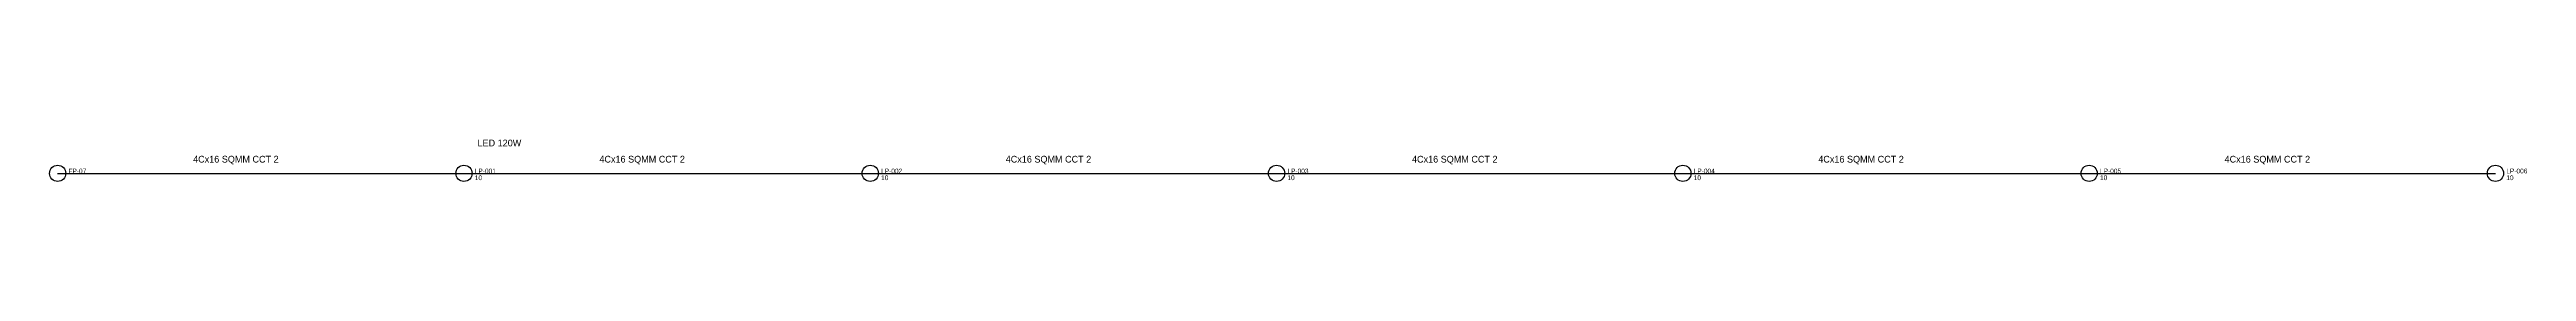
# Model space of a CAD drawing. Header units: metres. Extents: x 244999 to 245182, y 2701599 to 2701603.
import ezdxf

# ---------------------------------------------------------------- set-up
doc = ezdxf.new("R2010")
doc.units = ezdxf.units.M

# ---------------------------------------------------------------- blocks, each defined once
blk = doc.blocks.new('FP')
blk.add_circle((0, 0), 0.6)
blk.add_attdef('ID', (0.8, 0), '', height=0.35)
blk = doc.blocks.new('LP')
blk.add_circle((0, 0), 0.6)
for tag, p in [('POLE_NO', (0.8, 0)), ('H', (0.8, -0.5))]:
    blk.add_attdef(tag, p, '', height=0.35)

msp = doc.modelspace()

# ---------------------------------------------------------------- linework, layer by layer
at = {"layer": 'E-LV-CABLE'}
for p, q in [((245000, 2701600), (245030, 2701600)), ((245030, 2701600), (245060, 2701600)), ((245060, 2701600), (245090, 2701600)), ((245090, 2701600), (245120, 2701600)), ((245120, 2701600), (245150, 2701600)), ((245150, 2701600), (245180, 2701600))]:
    msp.add_line(p, q, dxfattribs=at)

# ---------------------------------------------------------------- block references
at = {"layer": 'E-FEEDER-PILLAR'}
msp.add_blockref('FP', (245000, 2701600), dxfattribs=at).add_auto_attribs({'ID': 'FP-07'})
at = {"layer": 'E-STREET-LIGHT'}
for p, values in [((245030, 2701600), {'POLE_NO': 'LP-001', 'H': '10'}), ((245060, 2701600), {'POLE_NO': 'LP-002', 'H': '10'}), ((245090, 2701600), {'POLE_NO': 'LP-003', 'H': '10'}), ((245120, 2701600), {'POLE_NO': 'LP-004', 'H': '10'}), ((245150, 2701600), {'POLE_NO': 'LP-005', 'H': '10'}), ((245180, 2701600), {'POLE_NO': 'LP-006', 'H': '10'})]:
    msp.add_blockref('LP', p, dxfattribs=at).add_auto_attribs(values)

# ---------------------------------------------------------------- texts
at = {"layer": 'E-TEXT'}
for s, p in [('LED 120W', (245031, 2701602)), ('4Cx16 SQMM CCT 2', (245010, 2701600.8)), ('4Cx16 SQMM CCT 2', (245040, 2701600.8)), ('4Cx16 SQMM CCT 2', (245070, 2701600.8)), ('4Cx16 SQMM CCT 2', (245100, 2701600.8)), ('4Cx16 SQMM CCT 2', (245130, 2701600.8)), ('4Cx16 SQMM CCT 2', (245160, 2701600.8))]:
    msp.add_text(s, height=0.5, dxfattribs=at).set_placement(p)

doc.saveas('drawing.dxf')
